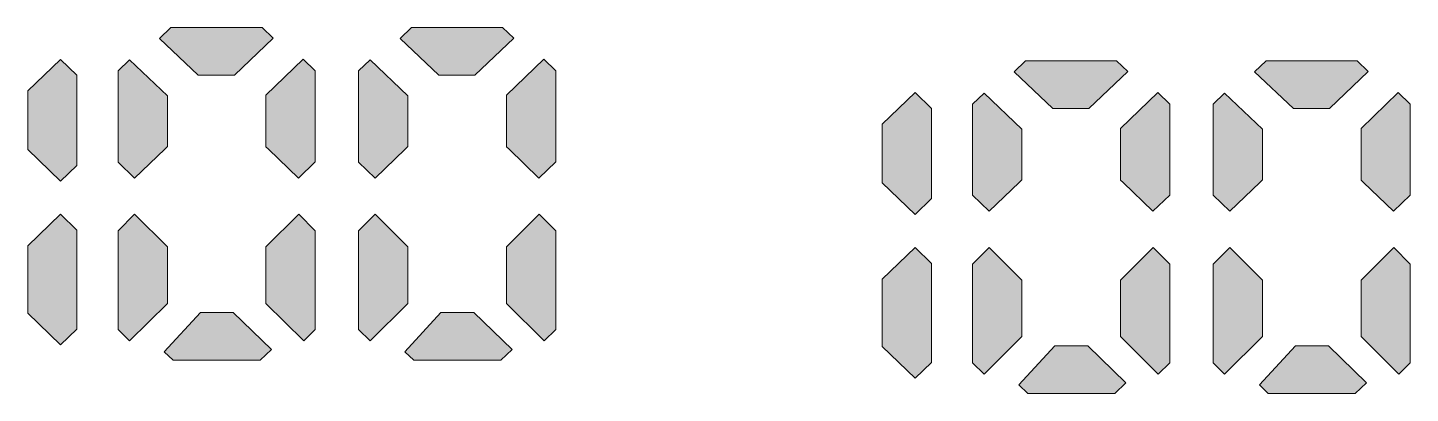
# Model space of a CAD drawing. Header units: millimetres. Extents: x -366 to 289, y -244 to 75.
# Drawn here: x -320.9 to -303.29, y 70.06 to 74.72 of the extents above; entities that cross this region are included whole.
import ezdxf

# ---------------------------------------------------------------- set-up
doc = ezdxf.new("R2010")
doc.units = ezdxf.units.MM
doc.header["$MEASUREMENT"] = 0
doc.layers.add('_U+56FE_U+5C42 1', color=7, linetype='Continuous')

msp = doc.modelspace()

# ---------------------------------------------------------------- hatches: boundary and pattern name
at = {"layer": '_U+56FE_U+5C42 1', "true_color": 0x606060}
h = msp.add_hatch(color=251, dxfattribs=at)
h.paths.add_polyline_path([(-320.898, 71.077), (-320.898, 71.935), (-320.48, 72.338), (-320.27, 72.136), (-320.27, 70.875), (-320.48, 70.673)])
h.paths.add_polyline_path([(-320.898, 73.164), (-320.898, 73.91), (-320.48, 74.313), (-320.27, 74.112), (-320.27, 72.962), (-320.48, 72.76)])
h.paths.add_polyline_path([(-319.601, 74.306), (-319.119, 73.849), (-319.119, 73.202), (-319.152, 73.17), (-319.536, 72.8), (-319.747, 73.004), (-319.747, 74.166)])
h.paths.add_polyline_path([(-317.388, 74.314), (-317.235, 74.165), (-317.235, 73.008), (-317.45, 72.8), (-317.83, 73.167), (-317.863, 73.199), (-317.863, 73.856)])
h.paths.add_polyline_path([(-317.913, 74.717), (-317.77, 74.581), (-318.265, 74.112), (-318.725, 74.112), (-319.219, 74.579), (-319.073, 74.717)])
h.paths.add_polyline_path([(-318.279, 71.086), (-317.793, 70.616), (-317.936, 70.48), (-319.045, 70.48), (-319.158, 70.587), (-318.698, 71.086)])
h.paths.add_polyline_path([(-319.536, 72.338), (-319.119, 71.923), (-319.119, 71.203), (-319.6, 70.724), (-319.747, 70.871), (-319.747, 72.128)])
h.paths.add_polyline_path([(-317.235, 72.128), (-317.235, 70.871), (-317.382, 70.724), (-317.863, 71.203), (-317.863, 71.923), (-317.446, 72.338)])
h.paths.add_polyline_path([(-316.537, 74.306), (-316.055, 73.849), (-316.055, 73.202), (-316.088, 73.17), (-316.472, 72.8), (-316.683, 73.004), (-316.683, 74.166)])
h.paths.add_polyline_path([(-314.325, 74.314), (-314.171, 74.165), (-314.171, 73.008), (-314.386, 72.8), (-314.766, 73.167), (-314.799, 73.199), (-314.799, 73.856)])
h.paths.add_polyline_path([(-314.849, 74.717), (-314.706, 74.581), (-315.201, 74.112), (-315.662, 74.112), (-316.155, 74.579), (-316.009, 74.717)])
h.paths.add_polyline_path([(-315.215, 71.086), (-314.729, 70.616), (-314.873, 70.48), (-315.981, 70.48), (-316.094, 70.587), (-315.634, 71.086)])
h.paths.add_polyline_path([(-316.472, 72.338), (-316.055, 71.923), (-316.055, 71.203), (-316.536, 70.724), (-316.683, 70.871), (-316.683, 72.128)])
h.paths.add_polyline_path([(-314.171, 72.128), (-314.171, 70.871), (-314.318, 70.724), (-314.799, 71.203), (-314.799, 71.923), (-314.382, 72.338)])
h = msp.add_hatch(color=251, dxfattribs=at)
h.paths.add_polyline_path([(-310.014, 70.653), (-310.014, 71.51), (-309.596, 71.914), (-309.386, 71.712), (-309.386, 70.451), (-309.596, 70.249)])
h.paths.add_polyline_path([(-310.014, 72.74), (-310.014, 73.486), (-309.596, 73.889), (-309.386, 73.688), (-309.386, 72.538), (-309.596, 72.336)])
h.paths.add_polyline_path([(-308.717, 73.881), (-308.235, 73.425), (-308.235, 72.777), (-308.268, 72.745), (-308.652, 72.376), (-308.863, 72.58), (-308.863, 73.741)])
h.paths.add_polyline_path([(-306.504, 73.889), (-306.351, 73.741), (-306.351, 72.584), (-306.566, 72.376), (-306.945, 72.743), (-306.979, 72.775), (-306.979, 73.432)])
h.paths.add_polyline_path([(-307.029, 74.293), (-306.886, 74.157), (-307.381, 73.688), (-307.841, 73.688), (-308.335, 74.155), (-308.189, 74.293)])
h.paths.add_polyline_path([(-307.395, 70.661), (-306.909, 70.192), (-307.052, 70.056), (-308.161, 70.056), (-308.274, 70.163), (-307.814, 70.661)])
h.paths.add_polyline_path([(-308.652, 71.914), (-308.235, 71.499), (-308.235, 70.779), (-308.716, 70.3), (-308.863, 70.446), (-308.863, 71.703)])
h.paths.add_polyline_path([(-306.351, 71.703), (-306.351, 70.446), (-306.498, 70.3), (-306.979, 70.779), (-306.979, 71.499), (-306.562, 71.914)])
h.paths.add_polyline_path([(-305.653, 73.881), (-305.171, 73.425), (-305.171, 72.777), (-305.204, 72.745), (-305.588, 72.376), (-305.799, 72.58), (-305.799, 73.741)])
h.paths.add_polyline_path([(-303.441, 73.889), (-303.287, 73.741), (-303.287, 72.584), (-303.502, 72.376), (-303.882, 72.743), (-303.915, 72.775), (-303.915, 73.432)])
h.paths.add_polyline_path([(-303.965, 74.293), (-303.822, 74.157), (-304.317, 73.688), (-304.777, 73.688), (-305.271, 74.155), (-305.125, 74.293)])
h.paths.add_polyline_path([(-304.331, 70.661), (-303.845, 70.192), (-303.988, 70.056), (-305.097, 70.056), (-305.21, 70.163), (-304.75, 70.661)])
h.paths.add_polyline_path([(-305.588, 71.914), (-305.171, 71.499), (-305.171, 70.779), (-305.652, 70.3), (-305.799, 70.446), (-305.799, 71.703)])
h.paths.add_polyline_path([(-303.287, 71.703), (-303.287, 70.446), (-303.434, 70.3), (-303.915, 70.779), (-303.915, 71.499), (-303.498, 71.914)])

# ---------------------------------------------------------------- linework, layer by layer
at = {"layer": '_U+56FE_U+5C42 1', "lineweight": 0}
for points in [[(-317.913, 74.717), (-317.77, 74.581), (-318.265, 74.112), (-318.725, 74.112), (-319.219, 74.579), (-319.073, 74.717), (-317.913, 74.717)], [(-314.849, 74.717), (-314.706, 74.581), (-315.201, 74.112), (-315.662, 74.112), (-316.155, 74.579), (-316.009, 74.717), (-314.849, 74.717)], [(-320.898, 73.164), (-320.898, 73.91), (-320.48, 74.313), (-320.27, 74.112), (-320.27, 72.962), (-320.48, 72.76), (-320.898, 73.164)], [(-319.601, 74.306), (-319.119, 73.849), (-319.119, 73.202), (-319.152, 73.17), (-319.536, 72.8), (-319.747, 73.004), (-319.747, 74.166), (-319.601, 74.306)], [(-317.388, 74.314), (-317.235, 74.165), (-317.235, 73.008), (-317.45, 72.8), (-317.83, 73.167), (-317.863, 73.199), (-317.863, 73.856), (-317.388, 74.314)], [(-316.537, 74.306), (-316.055, 73.849), (-316.055, 73.202), (-316.088, 73.17), (-316.472, 72.8), (-316.683, 73.004), (-316.683, 74.166), (-316.537, 74.306)], [(-314.325, 74.314), (-314.171, 74.165), (-314.171, 73.008), (-314.386, 72.8), (-314.766, 73.167), (-314.799, 73.199), (-314.799, 73.856), (-314.325, 74.314)], [(-307.029, 74.293), (-306.886, 74.157), (-307.381, 73.688), (-307.841, 73.688), (-308.335, 74.155), (-308.189, 74.293), (-307.029, 74.293)], [(-303.965, 74.293), (-303.822, 74.157), (-304.317, 73.688), (-304.777, 73.688), (-305.271, 74.155), (-305.125, 74.293), (-303.965, 74.293)], [(-310.014, 72.74), (-310.014, 73.486), (-309.596, 73.889), (-309.386, 73.688), (-309.386, 72.538), (-309.596, 72.336), (-310.014, 72.74)], [(-308.717, 73.881), (-308.235, 73.425), (-308.235, 72.777), (-308.268, 72.745), (-308.652, 72.376), (-308.863, 72.58), (-308.863, 73.741), (-308.717, 73.881)], [(-306.504, 73.889), (-306.351, 73.741), (-306.351, 72.584), (-306.566, 72.376), (-306.945, 72.743), (-306.979, 72.775), (-306.979, 73.432), (-306.504, 73.889)], [(-305.653, 73.881), (-305.171, 73.425), (-305.171, 72.777), (-305.204, 72.745), (-305.588, 72.376), (-305.799, 72.58), (-305.799, 73.741), (-305.653, 73.881)], [(-303.441, 73.889), (-303.287, 73.741), (-303.287, 72.584), (-303.502, 72.376), (-303.882, 72.743), (-303.915, 72.775), (-303.915, 73.432), (-303.441, 73.889)], [(-320.898, 71.077), (-320.898, 71.935), (-320.48, 72.338), (-320.27, 72.136), (-320.27, 70.875), (-320.48, 70.673), (-320.898, 71.077)], [(-319.536, 72.338), (-319.119, 71.923), (-319.119, 71.203), (-319.6, 70.724), (-319.747, 70.871), (-319.747, 72.128), (-319.536, 72.338)], [(-317.235, 72.128), (-317.235, 70.871), (-317.382, 70.724), (-317.863, 71.203), (-317.863, 71.923), (-317.446, 72.338), (-317.235, 72.128)], [(-316.472, 72.338), (-316.055, 71.923), (-316.055, 71.203), (-316.536, 70.724), (-316.683, 70.871), (-316.683, 72.128), (-316.472, 72.338)], [(-314.171, 72.128), (-314.171, 70.871), (-314.318, 70.724), (-314.799, 71.203), (-314.799, 71.923), (-314.382, 72.338), (-314.171, 72.128)], [(-310.014, 70.653), (-310.014, 71.51), (-309.596, 71.914), (-309.386, 71.712), (-309.386, 70.451), (-309.596, 70.249), (-310.014, 70.653)], [(-308.652, 71.914), (-308.235, 71.499), (-308.235, 70.779), (-308.716, 70.3), (-308.863, 70.446), (-308.863, 71.703), (-308.652, 71.914)], [(-306.351, 71.703), (-306.351, 70.446), (-306.498, 70.3), (-306.979, 70.779), (-306.979, 71.499), (-306.562, 71.914), (-306.351, 71.703)], [(-305.588, 71.914), (-305.171, 71.499), (-305.171, 70.779), (-305.652, 70.3), (-305.799, 70.446), (-305.799, 71.703), (-305.588, 71.914)], [(-303.287, 71.703), (-303.287, 70.446), (-303.434, 70.3), (-303.915, 70.779), (-303.915, 71.499), (-303.498, 71.914), (-303.287, 71.703)], [(-318.279, 71.086), (-317.793, 70.616), (-317.936, 70.48), (-319.045, 70.48), (-319.158, 70.587), (-318.698, 71.086), (-318.279, 71.086)], [(-315.215, 71.086), (-314.729, 70.616), (-314.873, 70.48), (-315.981, 70.48), (-316.094, 70.587), (-315.634, 71.086), (-315.215, 71.086)], [(-307.395, 70.661), (-306.909, 70.192), (-307.052, 70.056), (-308.161, 70.056), (-308.274, 70.163), (-307.814, 70.661), (-307.395, 70.661)], [(-304.331, 70.661), (-303.845, 70.192), (-303.988, 70.056), (-305.097, 70.056), (-305.21, 70.163), (-304.75, 70.661), (-304.331, 70.661)]]:
    msp.add_lwpolyline(points, dxfattribs=at)

doc.saveas('drawing.dxf')
